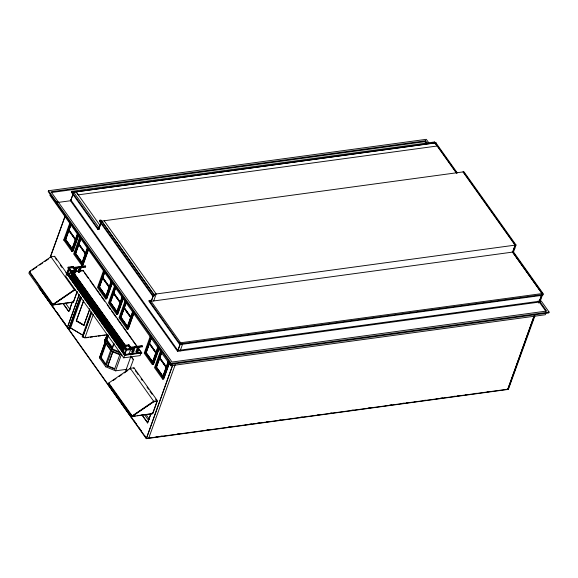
<?xml version="1.0" encoding="UTF-8"?>
<svg xmlns="http://www.w3.org/2000/svg" width="578" height="578" viewBox="0 0 578 578"><rect width="100%" height="100%" fill="white"/><g stroke="black" fill="none" stroke-linecap="round" stroke-linejoin="round"><path stroke-width="0.87" d="M133.308 359.422L131.22 356.489M66.947 273.553L54.679 256.307L50.958 256.813L29.485 271.472L28.9 273.278L52.309 306.203L52.894 304.396L74.432 289.723M50.792 257.441L50.958 256.813L74.367 289.73M52.165 304.23L52.331 303.602M108.613 383.619L108.78 382.99L130.252 368.323L133.973 367.818L157.382 400.735L153.661 401.24L132.189 415.907L131.603 417.713L108.194 384.796L108.613 383.619L132.022 416.536L152.737 413.718L157.158 401.37L155.605 399.196M131.459 415.741L131.618 415.112M39.542 287.808L39.109 287.96L146.277 438.673L508.351 389.399L534.946 315.783M70.61 200.725L73.139 193.688M71.253 200.515L71.513 199.786M54.455 256.943L54.679 256.307M72.98 251.293L71.853 251.444L63.725 240.014L70.025 222.407M77.568 233.274L71.708 249.631L64.635 239.682L70.494 223.325M70.697 224.076L65.133 239.61L72.207 249.566L73.673 245.477M68.616 230.369L65.328 239.538L72.171 249.161L72.59 249.104L65.748 239.48L69.035 230.311L68.616 230.369L75.458 239.993L72.171 249.161M77.864 233.259L75.545 239.754L68.703 230.131L70.733 224.452M70.819 224.835L65.545 239.552L72.12 248.793M75.956 239.697L69.114 230.073L71.152 224.394M74.548 243.02L77.77 234.025M74.678 243.266L75.573 240.766M71.853 251.444L77.857 234.682M72.763 251.322L78.767 234.552M73.276 250.455L78.68 235.362M142.007 352.934L124.53 355.311L66.109 272.643L124.653 354.971L141.596 352.659L141.473 353.006L138.568 348.924M70.718 271.32L76.101 270.468L73.283 266.501L68.125 267.202L67.857 267.946L70.675 271.913L75.834 271.212M68.623 268.264L65.74 276.327L123.699 357.833L140.107 355.6L141.184 352.594M79.974 236.402L73.673 254.002L81.801 265.432L82.929 265.28L88.629 249.356M69.1 275.352L67.373 272.917L68.739 269.095L70.465 271.523L69.1 275.352L69.62 275.28L67.893 272.845L68.992 269.789M87.516 247.261L81.657 263.619L74.584 253.67L80.443 237.312M80.645 238.064L75.075 253.605L82.155 263.554L87.133 249.653M85.334 253.236L78.984 244.299L78.565 244.357L75.277 253.532L82.119 263.149L85.111 254.819M87.524 248.063L85.493 253.749L78.651 244.126L80.682 238.439M80.768 238.822L75.494 253.547L81.563 262.072M82.054 262.405L75.696 253.475L78.984 244.299M85.905 253.691L79.063 244.068L81.101 238.382M70.675 271.913L70.942 271.169L68.125 267.202M70.899 271.465L69.216 276.183L73.377 275.612L76.043 268.315L75.523 267.585L74.967 269.16M71.166 271.27L70.95 271.877L123.822 346.222L124.039 345.622L71.166 271.27L72.337 271.111L125.202 345.463L124.039 345.622M75.068 270.894L72.792 267.693L73.059 266.949L68.89 267.52L71.166 270.721L75.335 270.15L73.059 266.949M73.016 267.246L73.283 266.501M72.257 271.32L72.445 270.887L125.578 345.615L123.923 345.839M71.918 272.895C70.213 283.227 68.84 273.958 71.571 275.952C70.61 276.378 69.772 278.95 71.672 278.177L73.081 274.247M70.726 278.307L72.416 273.589M73.464 275.07C71.759 285.395 70.386 276.125 73.117 278.119C72.149 278.553 71.318 281.125 73.211 280.352L74.902 275.634M72.272 280.482L73.955 275.764M74.352 273.026L75.256 272.903L76.946 268.192M75.01 277.238C73.305 287.569 71.932 278.3 74.656 280.294C73.695 280.72 72.864 283.292 74.757 282.526L76.166 278.596M73.811 282.649L75.501 277.931M78.731 272.433L80.421 267.715L79.909 266.993L78.218 271.711L78.731 272.433L79.641 272.31L81.325 267.592M76.556 279.412C74.851 289.737 73.478 280.474 76.202 282.469C75.241 282.895 74.403 285.467 76.303 284.694L77.712 280.764M81.801 265.432L87.805 248.67M75.357 284.824L77.047 280.106M82.712 265.309L88.716 248.547M463.325 171.883L515.381 245.094L512.881 252.066L513.524 251.979L516.024 245L463.961 171.789L101.569 221.114L100.868 220.131L99.589 220.305L99.329 221.034L152.787 296.211L154.174 296.023L154.434 295.3L101.677 221.099M78.095 281.587C76.39 291.912 75.017 282.642 77.748 284.636C76.787 285.062 75.949 287.634 77.849 286.869L79.258 282.938M76.903 286.999L78.594 282.281M100.608 220.854L100.868 220.131M80.378 270.699L83.059 270.338L83.225 271.089L83.348 270.75L75.422 271.826M101.128 222.646L99.084 228.072L99.264 229.423L97.985 229.596L98.246 228.874L71.593 191.383L434.627 141.978L435.321 142.961L435.957 142.896M63.183 303.472L68.934 311.571L72.301 301.615M73.471 267.477L85.219 265.88L85.587 267.014L73.84 268.611L73.319 267.889L75.003 267.657M69.237 310.726L71.939 303.175M97.798 228.245L99.293 228.043L100.955 223.404M85.587 267.014L85.219 265.88M79.641 283.755C77.936 294.086 76.563 284.817 79.294 286.811C78.326 287.237 77.495 289.809 79.388 289.036L80.797 285.106M76.968 291.926L73.341 302.056L52.627 304.881L74.1 290.214L75.667 290.163M77.271 291.507L73.442 302.207L52.728 305.025L29.319 272.101L30.8 271.089M78.449 289.166L80.132 284.448M79.778 289.86L81.187 285.929M82.343 287.28L80.934 291.211L79.988 291.341L81.679 286.623M79.056 294.773L67.301 327.61L68.833 328.506M67.51 327.307L79.273 294.744M82.733 288.097C81.028 298.429 79.656 289.159 82.379 291.153C81.419 291.579 80.58 294.151 82.481 293.386L83.889 289.455M81.491 297.699L70.595 328.015L82.596 335.096L70.653 327.964L69.418 329.092L68.825 328.745L80.45 296.261M81.534 293.508L83.225 288.79M80.544 296.738L68.825 328.745M69.418 329.092L80.855 297.15M84.272 290.272C82.567 300.596 81.195 291.334 83.926 293.328C82.965 293.754 82.127 296.326 84.027 295.553L85.436 291.623M83.08 295.683L84.771 290.965M84.41 296.377L85.819 292.446M89.792 309.194L83.824 325.371L76.296 320.935L83.564 300.748M86.975 293.797L85.566 297.728L84.626 297.858L86.31 293.14M76.296 320.935L83.767 300.567M86.621 299.202L85.674 299.332L87.365 294.614M88.521 295.965L87.112 299.895L86.165 300.025L87.856 295.307M88.911 296.789C87.206 307.113 85.833 297.843 88.557 299.838C87.596 300.271 86.758 302.836 88.658 302.07L90.067 298.14M87.712 302.2L89.402 297.482M90.45 298.956C88.745 309.288 87.372 300.018 90.103 302.012C89.142 302.439 88.304 305.011 90.204 304.245L91.606 300.307M89.258 304.368L90.948 299.65M91.996 301.131C90.291 311.455 88.918 302.193 91.649 304.187C90.681 304.613 89.85 307.185 91.743 306.412L93.434 301.694M83.824 325.371L89.886 308.544M103.794 269.897L97.494 287.497L105.622 298.934L106.749 298.783L112.45 282.852M90.804 306.542L92.487 301.824M104.459 271.559L98.896 287.1L105.976 297.049L105.478 297.121L98.404 287.165L104.257 270.807M105.94 296.651L99.098 287.028L102.385 277.859L102.797 277.801L109.155 286.739M111.344 281.558L109.307 287.244L102.465 277.621L104.502 271.942M93.542 303.298C91.837 313.63 90.464 304.36 93.188 306.354C92.227 306.781 91.396 309.353 93.289 308.587L94.698 304.657M105.377 295.575L99.315 287.042L104.589 272.325M105.868 295.907L99.517 286.97L102.797 277.801M109.726 287.187L102.884 277.563L104.921 271.884M90.898 312.236L82.17 336.62L82.77 336.967L91.801 312.46M92.343 308.717L94.033 303.999M82.77 336.967L91.714 311.983M95.088 305.473C93.383 315.805 92.01 306.535 94.734 308.529C93.773 308.955 92.935 311.528 94.835 310.754L96.244 306.824M93.889 310.885L95.58 306.167M93.333 314.302L84.858 337.964L82.567 336.613M96.627 307.648C94.922 317.972 93.549 308.703 96.28 310.697C95.319 311.13 94.481 313.695 96.382 312.929L97.783 308.999M95.435 313.059L97.126 308.341M98.173 309.815C96.468 320.147 95.095 310.877 97.827 312.871C96.858 313.298 96.027 315.87 97.92 315.104L99.329 311.166M96.981 315.227L98.665 310.509M98.029 316.708L97.913 315.602L99.719 311.99M105.478 297.121L111.337 280.764M100.875 313.341L99.467 317.271L98.52 317.401L100.211 312.684M106.244 295.813L108.924 288.314M107.436 292.959L108.902 288.87M110.369 284.781L111.243 282.331M105.622 298.934L111.626 282.165M106.533 298.812L112.537 282.042M100.521 318.753C97.386 319.078 101.858 315.234 101.266 314.157M102.422 315.516L101.013 319.446L100.066 319.576L101.757 314.858M102.805 316.332C101.099 326.664 99.727 317.394 102.458 319.388C101.497 319.815 100.659 322.387 102.559 321.614L103.961 317.683M101.612 321.744L103.303 317.026M114.48 286.189L108.476 302.951L116.612 314.381L117.731 314.23L123.439 298.306M115.159 287.83L109.885 302.554L116.958 312.503L116.467 312.568L109.394 302.619L115.246 286.262M104.351 318.507C102.646 328.831 101.273 319.562 103.997 321.556C103.036 321.989 102.205 324.554 104.098 323.788L105.507 319.858M113.367 293.306L120.21 302.93L120.629 302.872L113.787 293.248L113.367 293.306L110.087 302.482L116.929 312.098M115.903 287.331L113.873 293.017L120.715 302.641L120.296 302.699L113.454 293.075L115.492 287.389M115.571 287.772L110.304 302.496L116.872 311.737M116.857 311.354L110.506 302.424L113.787 293.248M103.159 323.918L104.842 319.201M104.206 325.392L104.091 324.287L105.897 320.674M107.053 322.025L105.644 325.963L104.697 326.086L106.388 321.368M107.436 322.849C105.738 333.174 104.365 323.911 107.089 325.905C106.128 326.332 105.29 328.904 107.19 328.131L108.599 324.2M106.244 328.261L107.934 323.543M108.982 325.017C107.277 335.348 105.904 326.079 108.635 328.073C107.674 328.499 106.836 331.071 108.736 330.305L110.138 326.375M107.79 330.435L109.48 325.717M122.146 355.051L111.402 350.94L104.43 340.832L107.291 334.756M126.979 369.284L115.578 370.838L105.817 366.82L99.43 357.833L105.384 341.222M107.674 334.821L105.853 339.9L112.24 348.881L119.567 351.879M105.384 341.54L100.254 355.875L101.432 353.526M110.528 327.191C108.823 337.523 107.45 328.253 110.174 330.248C109.213 330.674 108.382 333.246 110.275 332.473L111.966 327.755M112.746 347.978L112.06 348.072L106.309 339.98L108.093 334.987M109.336 332.603L111.019 327.885M116.467 312.568L122.326 296.211M105.528 364.696L100.543 357.681L105.673 343.346L110.658 350.362L105.528 364.696L106.171 364.61L101.179 357.594L106.316 343.26M117.226 311.267L119.913 303.768M120.296 302.699L122.334 297.013M112.226 347.241L106.995 339.886L108.483 335.724M119.01 306.781L120.477 302.691M116.612 314.381L122.912 296.781M112.074 329.366C110.369 339.691 108.996 330.421 111.72 332.415C110.759 332.849 109.921 335.413 111.821 334.648L113.23 330.717M117.522 314.259L123.222 298.335M110.875 334.778L112.566 330.06M112.211 335.464L113.613 331.534M125.021 301.001L119.017 317.77L127.146 329.2L128.273 329.048L133.677 313.962M114.776 332.885L113.367 336.822L112.421 336.945L114.112 332.227M125.982 301.832L120.419 317.373L127.5 327.321L127.001 327.386L119.928 317.438L125.787 301.08M127.463 326.917L120.621 317.3L123.909 308.125L124.321 308.067L130.679 317.004M130.83 317.517L123.988 307.893L126.026 302.207M127.406 326.556L120.838 317.315L126.401 301.774M113.75 337.639L115.159 333.708M127.391 326.173L121.04 317.243L124.321 308.067M130.765 316.773L124.407 307.836L126.156 302.966M116.315 335.059L114.914 338.99L113.967 339.12L115.658 334.402M112.06 348.072L113.844 343.079M116.705 335.876C115 346.208 113.628 336.938 116.351 338.932C115.39 339.358 114.56 341.93 116.453 341.165L117.861 337.234M105.817 366.82L114.061 343.802M115.513 341.295L117.197 336.577M107.631 366.25L107.833 365.845L114.798 368.685L114.596 369.096L107.631 366.25L112.761 351.915L119.725 354.762M107.833 365.845L112.97 351.503M116.561 342.768L116.445 341.663L118.252 338.051M119.408 339.402L117.999 343.332L117.052 343.462L118.743 338.744M118.107 344.943L117.991 343.831L119.791 340.225M120.954 341.576L119.545 345.507L118.598 345.637L120.289 340.919M121.337 342.393C119.632 352.725 118.259 343.455 120.99 345.449C120.029 345.875 119.191 348.447 121.091 347.681L122.493 343.744M127.001 327.386L132.564 311.853M127.767 326.086L130.751 317.748L123.909 308.125M131.127 316.701L132.579 312.64M120.145 347.804L121.835 343.086M127.789 326.505L132.767 312.597M127.146 329.2L133.15 312.438M128.056 329.077L133.756 313.153M122.883 344.567C121.178 354.892 119.805 345.63 122.529 347.616C121.568 348.05 120.737 350.622 122.63 349.849L124.039 345.919M114.596 369.096L119.928 354.35M121.691 349.979L123.374 345.261M123.547 346.265L123.808 345.514L128.973 344.813L131.791 348.78L131.524 349.524L126.365 350.225L123.547 346.265L126.127 345.911M115.578 370.838L121.532 354.191M122.623 351.294L124.313 346.576L128.475 346.012L128.973 344.813M124.783 353.664L123.056 351.236L124.429 347.407L126.156 349.834L124.783 353.664L125.31 353.591L123.584 351.164L124.949 347.335M123.699 357.833L124.769 354.834L122.681 351.894M141.307 352.255L124.891 354.487L126.625 349.48L123.808 345.514M129.067 353.924L130.751 349.213M181.319 343.758L150.432 300.322L149.146 300.495L148.9 301.196L179.787 344.64L542.814 295.228L543.067 294.52L512.881 252.066M133.041 348.007L131.632 351.937L132.152 352.667L133.677 351.995L134.746 347.826M150.179 301.022L150.432 300.322M133.836 347.949C131.705 356.503 132.022 351.496 133.901 350.181M125.347 371.878L131.025 356.019M152.787 296.211L153.047 295.488L99.589 220.305M153.199 295.82L151.133 301.304L512.563 252.109L542.048 293.581M151.342 301.275L153.3 295.806M153.697 300.957L156.197 293.978L104.141 220.767M138.221 347.349C136.083 355.911 136.408 350.897 138.279 349.589C138.51 350.716 138.026 352.392 136.531 352.067L136.011 351.345L137.419 347.414M129.992 368.916L133.388 359.718L130.686 356.062M137.434 351.944L139.125 347.226M133.749 368.453L133.973 367.818M130.317 347.284L142.065 345.687L142.455 346.771L130.707 348.375M142.455 346.771L142.065 345.687M150.201 336.425L144.204 353.187L152.332 364.624L153.459 364.465L159.16 348.541M157.751 347.27L152.187 362.811L145.114 352.855L150.677 337.314M151.169 337.249L145.605 352.79L152.679 362.738L156.782 351.287M155.865 352.421L149.507 343.491L149.095 343.542L145.808 352.717L152.65 362.341L155.634 354.003M158.054 347.248L156.017 352.934L149.175 343.31L151.212 337.624M151.292 338.007L146.024 352.732L152.086 361.264M153.069 362.283L146.227 352.659L149.507 343.491M156.436 352.876L149.594 343.253L151.631 337.574M152.332 364.624L158.336 347.855M153.242 364.494L158.943 348.57M160.511 350.918L154.507 367.687L162.642 379.117L163.762 378.966M168.061 361.763L162.497 377.304L155.424 367.355L160.987 351.814M161.479 351.749L155.916 367.29L162.989 377.239L168.552 361.698M159.398 358.042L156.118 367.211L162.96 376.834L166.24 367.666L159.398 358.042L159.817 357.984L166.168 366.922M168.364 361.749L166.327 367.427L159.485 357.811L161.522 352.125M161.602 352.508L156.335 367.232L162.902 376.473M163.379 376.777L156.537 367.153L159.817 357.984M166.746 367.377L159.904 357.753L161.934 352.067M162.642 379.117L168.639 362.355M151.01 413.834L147.563 422.886L150.887 413.617M163.552 378.995L169.253 363.071M164.065 378.128L169.166 363.88M145.728 414.505L152.628 413.566L156.559 402.599M70.805 199.887L177.872 350.449L541.225 300.994L549.1 312.069L548.797 312.929L171.016 364.342L171.326 363.49L48.516 190.74L426.297 139.327L428.883 142.976M545.805 313.334L545.3 314.75L170.727 365.73L171.493 363.605M179.787 344.64L180.04 343.932L149.146 300.495M146.277 438.673L172.627 365.094M539.288 302.07L539.924 301.983L177.562 351.308L180.09 344.25M172.735 365.079L146.487 438.377L39.21 287.671M177.67 351.287L180.199 344.235M175.192 364.747L148.835 437.878M180.134 350.954L182.655 343.903M512.563 252.109L515.056 245.137L463 171.926M538.877 301.947L539.303 301.254M534.058 315.899L507.708 389.485L534.303 315.87M538.696 302.944L541.521 295.062M534.375 315.855L508.134 389.153L146.386 438.391M48.516 190.74L48.212 191.6L56.955 203.933M71.593 191.383L71.332 192.113L97.985 229.596M50.156 257.268L65.155 215.876M50.365 257.239L64.96 216.707M70.993 199.93L73.247 193.673M426.73 143.712L425.256 141.632L425.567 140.772L50.994 191.759L172.049 362.038L546.622 311.058L539.621 301.21L540.235 301.131L543.009 293.451L513.242 251.589M434.367 142.701L434.627 141.978M104.43 340.832L107.219 335.283M106.648 338.318L105.853 339.9L104.907 339.51L111.872 349.618L120.824 353.281M99.43 357.833L101.02 354.668M32.281 270.085L36.725 267.05M39.687 265.027L42.649 263.004M44.867 261.487L48.574 258.958M52.728 305.025L74.201 290.358M113.057 380.584L116.019 378.561M118.981 376.538L121.944 374.515M124.162 372.998L127.861 370.469M132.022 416.536L153.495 401.869L157.158 401.37M79.063 269.348C78.059 269.594 77.604 272.354 79.121 271.581M51.579 192.488L425.256 141.632M72.293 192.373L435.321 142.961L437.185 146.01L78.268 194.858L76.144 191.853L100.088 225.528M56.384 201.845L57.988 201.628M57.677 202.481L70.711 200.711M68.703 230.131L69.114 230.073M98.246 228.874L99.524 228.7M64.635 239.682L65.748 239.48M63.725 240.014L64.635 239.884M78.651 244.126L79.063 244.068M74.584 253.67L75.696 253.475M70.437 267.6L72.156 267.361M69.461 268.149L72.792 267.693M77.517 267.318L79.2 267.087M81.715 266.747L83.391 266.516M73.984 268.206L85.732 266.603M70.465 271.523L70.993 271.45M75.032 271.429L78.601 270.945M65.986 272.989L67.77 272.744M67.373 272.917L67.893 272.845M102.465 277.621L102.884 277.563M99.098 287.028L99.517 286.97M98.404 287.165L99.315 287.042M113.454 293.075L113.873 293.017M516.024 245L153.734 294.31L153.473 295.04L153.842 294.296L101.786 221.085M153.047 295.488L154.434 295.3M109.394 302.619L110.506 302.424M513.921 248.309L514.882 248.179M123.988 307.893L124.407 307.836M120.621 317.3L121.04 317.243M119.928 317.438L120.838 317.315M67.619 327.293L69.808 328.738M107.154 334.655L84.959 337.675L83.153 336.613M85.746 337.841L88.412 337.48M90.182 337.234L92.848 336.873M94.626 336.634L96.396 336.389M98.173 336.15L100.839 335.789M102.609 335.543L105.275 335.182M106.309 339.98L106.995 339.886M149.175 343.31L149.594 343.253M130.187 347.645L131.863 347.421M134.385 347.075L136.061 346.851M138.583 346.504L141.097 346.164M130.83 348.014L142.585 346.41M126.625 349.48L131.791 348.78M179.223 342.783L180.611 342.595M180.618 342.776L543.009 293.451M123.056 351.236L123.584 351.164M180.04 343.932L543.067 294.52M136.011 351.345L136.921 351.222M100.543 357.681L101.179 357.594M124.769 354.834L130.816 354.011M133.41 353.657L135.136 353.418M137.73 353.064L139.457 352.833M145.114 352.855L146.227 352.659M159.485 357.811L159.904 357.753M171.326 363.49L549.1 312.069M155.424 367.355L156.537 367.153M135.368 415.922L131.914 416.391L153.495 401.869M137.094 415.683L144.001 414.744M155.973 436.903L157.758 436.665M160.438 436.296L162.223 436.058M177.403 433.991L179.187 433.746M194.36 431.679L196.144 431.441M206.859 429.981L208.644 429.736M228.281 427.063L230.066 426.824M245.245 424.758L247.03 424.512M249.71 424.151L251.495 423.905M257.745 423.053L259.529 422.814M266.668 421.839L268.452 421.593M279.167 420.141L280.951 419.895M300.589 417.222L302.373 416.976M317.553 414.917L319.338 414.672M330.052 413.212L331.837 412.967M334.51 412.605L336.302 412.36M351.475 410.301L353.259 410.055M368.439 407.989L370.223 407.743M385.396 405.677L387.181 405.438M389.861 405.07L391.646 404.831M402.36 403.372L404.145 403.126M406.825 402.765L408.61 402.519M414.86 401.674L416.644 401.428M423.782 400.453L425.567 400.214M436.282 398.755L438.066 398.509M440.747 398.148L442.531 397.902M453.239 396.443L455.03 396.205M457.704 395.836L459.488 395.598M465.738 394.745L467.523 394.499M474.668 393.531L476.453 393.286M487.167 391.826L488.952 391.588M457.364 173.01L435.819 142.708L73.572 192.199L72.871 191.21M435.841 142.737L435.198 142.824L456.656 173.003M508.452 389.11L507.694 389.037M76.563 320.696L84.085 325.132M76.361 320.877L83.882 325.313M79.497 290.647L79.388 289.535L80.342 288.285L80.833 288.978L79.88 290.235L79.988 291.341M84.128 297.157L84.02 296.052L84.973 294.802L85.472 295.495L84.511 296.745L84.626 297.858M85.674 299.332L85.566 298.226L86.519 296.976L87.011 297.67L86.057 298.92L86.165 300.025M98.52 317.401C97.487 316.231 100.088 315.212 98.874 314.345M100.066 319.576C99.033 318.399 101.634 317.387 100.42 316.52M104.697 326.086C103.664 324.915 106.265 323.904 105.052 323.037M111.93 336.252L111.814 335.146L112.775 333.896L113.266 334.59L112.313 335.84L112.421 336.945M113.469 338.426L113.36 337.321L114.314 336.064L114.812 336.757L113.852 338.014L113.967 339.12M117.052 343.462C116.019 342.292 118.62 341.273 117.406 340.413M118.598 345.637C117.565 344.459 120.166 343.448 118.952 342.581M434.887 142.845L456.468 173.14M512.224 251.618L541.933 293.414M539.317 302.07L545.813 311.21M424.931 141.697L426.405 143.778M538.118 300.878L538.992 302.113M73.681 192.185L99.293 228.043M70.393 200.588L177.562 351.308M55.199 201.469L171.016 364.342M170.727 365.73L49.795 195.097M69.035 230.311L75.386 239.249M78.565 244.357L85.407 253.98M102.385 277.859L109.228 287.483M149.095 343.542L155.937 353.165M83.059 270.338L137.131 346.381M138.171 347.848L141.596 352.659M84.272 272.563L88.448 278.437M90.016 280.633L94.713 287.244M95.76 288.711L100.456 295.322M101.497 296.789L104.632 301.196M107.241 304.866L110.376 309.273M111.424 310.74L116.12 317.351M117.161 318.818L121.864 325.428M122.904 326.895L131.784 339.38M132.832 340.847L137.008 346.721M128.706 345.557L129.645 346.879M128.475 346.012L130.296 348.57M74.743 272.18L75.256 272.903M74.331 274.232L77.445 278.61M78.998 280.792L82.625 285.893M84.699 288.812L87.292 292.454M90.399 296.832L93.513 301.203M94.546 302.662L97.66 307.034M100.247 310.682L102.32 313.594M104.394 316.513L107.508 320.884M110.095 324.533L112.688 328.174M114.242 330.363L117.356 334.734M119.942 338.383L122.536 342.024M70.791 271.111L123.959 345.825M125.383 347.942L126.25 349.155M69.989 270.186L123.851 346.049M71.173 277.483L71.672 278.177M74.266 281.826L74.757 282.526M75.812 284L76.303 284.694M77.351 286.175L77.849 286.869M80.443 290.517L80.934 291.211M83.528 294.859L84.027 295.553M85.074 297.034L85.566 297.728M88.167 301.376L88.658 302.07M89.706 303.544L90.204 304.245M91.252 305.719L91.743 306.412M94.344 310.061L94.835 310.754M95.883 312.236L96.382 312.929M97.429 314.403L97.92 315.104M98.975 316.578L99.467 317.271M102.06 320.92L102.559 321.614M103.607 323.095L104.098 323.788M108.238 329.612L108.736 330.305M109.784 331.779L110.275 332.473M112.869 336.121L113.367 336.822M115.961 340.471L116.453 341.165M117.507 342.638L117.999 343.332M122.139 349.155L122.63 349.849M66.94 272.982L124.899 354.495M66.81 273.322L68.905 276.262M69.945 277.729L72.033 280.67M74.121 283.603L77.777 288.747M80.913 293.147L83.001 296.088M86.129 300.495L88.745 304.165M92.401 309.302L95.529 313.709M97.097 315.913L98.665 318.117M101.273 321.787L104.408 326.194M108.064 331.331L110.152 334.272M113.281 338.679L115.896 342.349M118.504 346.02L120.072 348.223M55.633 258.597L56.666 260.049M60.271 265.121L61.839 267.325M135.44 370.838L136.473 372.29M137.131 373.215L138.106 374.587M141.126 378.836L142.159 380.288M147.022 387.123L148.546 389.261M149.919 391.198L152.086 394.247M153.661 401.24L130.252 368.323L130.231 369.154M152.166 412.916L152.628 413.566M145.981 414.419L149.565 419.455M65.531 303.154L70.241 309.772M144.5 414.621L148.597 420.379M62.966 303.501L68.724 311.6M142.152 414.939L147.78 422.858M141.935 414.968L147.563 422.886M29.485 271.472L52.894 304.396M108.78 382.99L132.189 415.907M42.165 291.5L44.246 294.419M46.84 298.075L49.961 302.453M52.034 305.379L54.115 308.298M57.229 312.684L59.83 316.332M62.424 319.988L65.538 324.374M119.668 400.489L122.76 404.838M124.826 407.743L126.885 410.64M129.465 414.267L131.011 416.442M134.103 420.791L136.683 424.418M138.742 427.323L141.321 430.95M144.421 435.299L146.595 438.362M425.567 140.772L427.041 142.86M541.839 295.018L539.014 302.901L541.832 295.018M542.366 293.537L542.121 294.245L542.366 293.537M128.742 345.261L124.581 345.832L126.857 349.033L131.018 348.462L128.742 345.261"/></g></svg>
